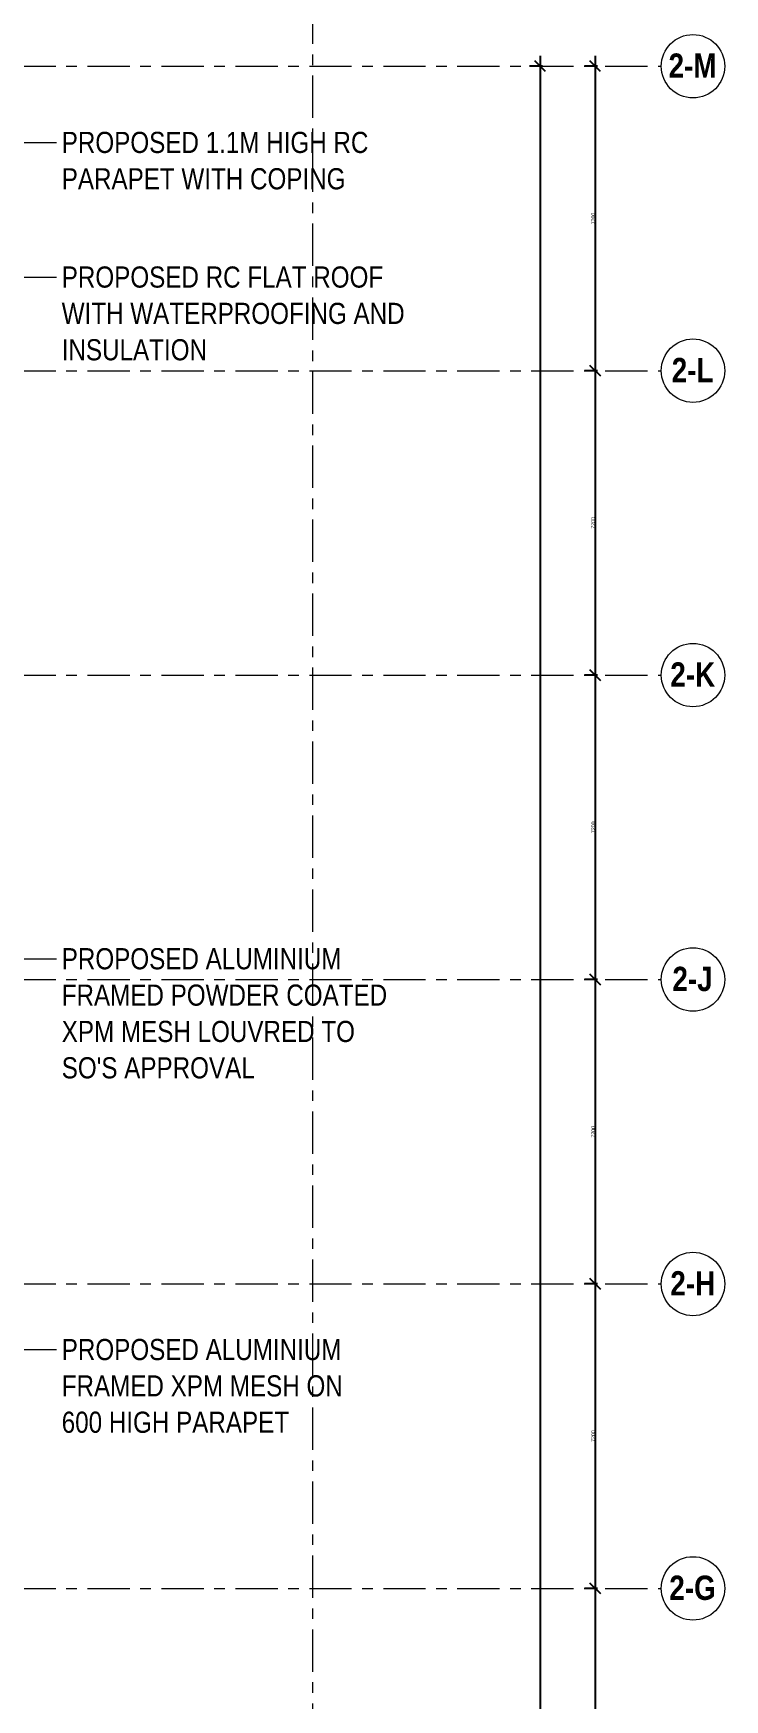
# Model space of a CAD drawing. Header units: millimetres. Extents: x -1834842 to 700335, y -490313101 to 518363.
# Drawn here: x -1183250 to -1166894, y 273738 to 313149 of the extents above; entities that cross this region are included whole.
import ezdxf

# ---------------------------------------------------------------- set-up
doc = ezdxf.new("R2010")
doc.units = ezdxf.units.MM
doc.header["$LTSCALE"] = 0.5
doc.header["$PDMODE"] = 3
doc.linetypes.add('IDA - Grid Line', pattern=[3500, 2000, -500, 500, -500])
doc.layers.get('0').update_dxf_attribs({"color": 8})
doc.layers.get('Defpoints').update_dxf_attribs({"color": 8})
doc.layers.add('0-LOWER ROOF', color=7, linetype='Continuous')
for name, color, linetype, lineweight in [('A-_ANOT----_D', 7, 'Continuous', 9), ('A-_ANOTTEXT_T', 7, 'Continuous', 9), ('S-_ANOTGRID_E', 7, 'Continuous', 9)]:
    doc.layers.add(name, color=color, linetype=linetype, lineweight=lineweight)
doc.layers.add('S-_ANOTGRID_E-1', color=9, linetype='IDA - Grid Line', lineweight=9, true_color=0x808080)
doc.styles.add('Arial Narrow_1', font='ARIALN.TTF', dxfattribs={"height": 90})
doc.styles.add('Arial Narrow_B', font='ARIALNB.TTF', dxfattribs={"height": 230})
doc.dimstyles.new('IDA_-_Arial_-_2_5mm_-_Black_-_Diagonal', dxfattribs={"dimscale": 304.8, "dimtxt": 639.644359, "dimasz": 0.82021, "dimexe": 0.82021, "dimexo": 0.410105, "dimgap": 0, "dimtad": 1, "dimdec": 0, "dimzin": 0, "dimdsep": 46, "dimtxsty": 'Arial Narrow_1', "dimblk1": 'OBLIQUE', "dimblk2": 'OBLIQUE', "dimsah": 1, "dimcen": 0.09, "dimdle": 0.82021, "dimadec": 6, "dimazin": 0, "dimtfac": 1, "dimtdec": 4, "dimtix": 1, "dimtmove": 0, "dimatfit": 3, "dimfxl": 1, "dimtvp": 1, "dimtolj": 1, "dimtzin": 0, "dimarcsym": 2})

# ---------------------------------------------------------------- blocks, each defined once
blk = doc.blocks.new('Grid - 3_0mm Dia-3628821-BLK 2 LOWER ROOF PLAN')
at = {"layer": 'S-_ANOTGRID_E', "color": 8}
blk.add_circle((0, 0), 3, dxfattribs=at)
blk = doc.blocks.new('_Oblique')
at = {"color": 0, "linetype": 'ByBlock', "lineweight": -2}
blk.add_line((-0.5, -0.5), (0.5, 0.5), dxfattribs=at)
blk = doc.blocks.new('*D714')
at = {"layer": 'A-_ANOT----_D', "color": 0, "lineweight": -2, "transparency": 16777216}
for p, q in [((-6901, -38502), (-6901, -46202)), ((-6849, -38752), (-7151, -38752)), ((-6849, -45952), (-7151, -45952))]:
    blk.add_line(p, q, dxfattribs=at)
at = {"layer": 'Defpoints', "color": 0, "transparency": 16777216}
for p in [(-6724, -38752), (-6901, -45952), (-6724, -45952)]:
    blk.add_point(p, dxfattribs=at)
at = {"layer": 'A-_ANOT----_D', "color": 0, "lineweight": -2, "transparency": 16777216, "xscale": 249.9999999999999, "yscale": 249.9999999999999, "zscale": 249.9999999999999}
for p, rotation in [((-6901, -38752), 90), ((-6901, -45952), 270)]:
    blk.add_blockref('_Oblique', p, dxfattribs=dict(at, rotation=rotation))
at = {"layer": 'A-_ANOT----_D', "color": 0, "transparency": 16777216, "insert": (-6947, -42352), "char_height": 90, "attachment_point": 5, "rotation": 90, "style": 'Arial Narrow_1'}
blk.add_mtext('\\A1;7200', dxfattribs=at)
blk = doc.blocks.new('*D715')
at = {"layer": 'A-_ANOT----_D', "color": 0, "lineweight": -2, "transparency": 16777216}
for p, q in [((-6901, -45702), (-6901, -53402)), ((-6849, -45952), (-7151, -45952)), ((-6849, -53152), (-7151, -53152))]:
    blk.add_line(p, q, dxfattribs=at)
at = {"layer": 'Defpoints', "color": 0, "transparency": 16777216}
for p in [(-6724, -45952), (-6901, -53152), (-6724, -53152)]:
    blk.add_point(p, dxfattribs=at)
at = {"layer": 'A-_ANOT----_D', "color": 0, "lineweight": -2, "transparency": 16777216, "xscale": 249.9999999999999, "yscale": 249.9999999999999, "zscale": 249.9999999999999}
for p, rotation in [((-6901, -45952), 90), ((-6901, -53152), 270)]:
    blk.add_blockref('_Oblique', p, dxfattribs=dict(at, rotation=rotation))
at = {"layer": 'A-_ANOT----_D', "color": 0, "transparency": 16777216, "insert": (-6947, -49552), "char_height": 90, "attachment_point": 5, "rotation": 90, "style": 'Arial Narrow_1'}
blk.add_mtext('\\A1;7200', dxfattribs=at)
blk = doc.blocks.new('*D716')
at = {"layer": 'A-_ANOT----_D', "color": 0, "lineweight": -2, "transparency": 16777216}
for p, q in [((-6849, -53152), (-7151, -53152)), ((-6901, -52902), (-6901, -60602)), ((-6849, -60352), (-7151, -60352))]:
    blk.add_line(p, q, dxfattribs=at)
at = {"layer": 'Defpoints', "color": 0, "transparency": 16777216}
for p in [(-6724, -53152), (-6901, -60352), (-6724, -60352)]:
    blk.add_point(p, dxfattribs=at)
at = {"layer": 'A-_ANOT----_D', "color": 0, "lineweight": -2, "transparency": 16777216, "xscale": 249.9999999999999, "yscale": 249.9999999999999, "zscale": 249.9999999999999}
for p, rotation in [((-6901, -53152), 90), ((-6901, -60352), 270)]:
    blk.add_blockref('_Oblique', p, dxfattribs=dict(at, rotation=rotation))
at = {"layer": 'A-_ANOT----_D', "color": 0, "transparency": 16777216, "insert": (-6947, -56752), "char_height": 90, "attachment_point": 5, "rotation": 90, "style": 'Arial Narrow_1'}
blk.add_mtext('\\A1;7200', dxfattribs=at)
blk = doc.blocks.new('*D717')
at = {"layer": 'A-_ANOT----_D', "color": 0, "lineweight": -2, "transparency": 16777216}
for p, q in [((-6901, -60102), (-6901, -67802)), ((-6849, -60352), (-7151, -60352)), ((-6849, -67552), (-7151, -67552))]:
    blk.add_line(p, q, dxfattribs=at)
at = {"layer": 'Defpoints', "color": 0, "transparency": 16777216}
for p in [(-6724, -60352), (-6901, -67552), (-6724, -67552)]:
    blk.add_point(p, dxfattribs=at)
at = {"layer": 'A-_ANOT----_D', "color": 0, "lineweight": -2, "transparency": 16777216, "xscale": 249.9999999999999, "yscale": 249.9999999999999, "zscale": 249.9999999999999}
for p, rotation in [((-6901, -60352), 90), ((-6901, -67552), 270)]:
    blk.add_blockref('_Oblique', p, dxfattribs=dict(at, rotation=rotation))
at = {"layer": 'A-_ANOT----_D', "color": 0, "transparency": 16777216, "insert": (-6947, -63952), "char_height": 90, "attachment_point": 5, "rotation": 90, "style": 'Arial Narrow_1'}
blk.add_mtext('\\A1;7200', dxfattribs=at)
blk = doc.blocks.new('*D718')
at = {"layer": 'A-_ANOT----_D', "color": 0, "lineweight": -2, "transparency": 16777216}
for p, q in [((-6901, -67302), (-6901, -75002)), ((-6849, -67552), (-7151, -67552)), ((-6849, -74752), (-7151, -74752))]:
    blk.add_line(p, q, dxfattribs=at)
at = {"layer": 'Defpoints', "color": 0, "transparency": 16777216}
for p in [(-6724, -67552), (-6901, -74752), (-6724, -74752)]:
    blk.add_point(p, dxfattribs=at)
at = {"layer": 'A-_ANOT----_D', "color": 0, "lineweight": -2, "transparency": 16777216, "xscale": 249.9999999999999, "yscale": 249.9999999999999, "zscale": 249.9999999999999}
for p, rotation in [((-6901, -67552), 90), ((-6901, -74752), 270)]:
    blk.add_blockref('_Oblique', p, dxfattribs=dict(at, rotation=rotation))
at = {"layer": 'A-_ANOT----_D', "color": 0, "transparency": 16777216, "insert": (-6947, -71152), "char_height": 90, "attachment_point": 5, "rotation": 90, "style": 'Arial Narrow_1'}
blk.add_mtext('\\A1;7200', dxfattribs=at)
blk = doc.blocks.new('*D719')
at = {"layer": 'A-_ANOT----_D', "color": 0, "lineweight": -2, "transparency": 16777216}
for p, q in [((-6849, -74752), (-7151, -74752)), ((-6901, -74502), (-6901, -82202)), ((-6849, -81952), (-7151, -81952))]:
    blk.add_line(p, q, dxfattribs=at)
at = {"layer": 'Defpoints', "color": 0, "transparency": 16777216}
for p in [(-6724, -74752), (-6901, -81952), (-6724, -81952)]:
    blk.add_point(p, dxfattribs=at)
at = {"layer": 'A-_ANOT----_D', "color": 0, "lineweight": -2, "transparency": 16777216, "xscale": 249.9999999999999, "yscale": 249.9999999999999, "zscale": 249.9999999999999}
for p, rotation in [((-6901, -74752), 90), ((-6901, -81952), 270)]:
    blk.add_blockref('_Oblique', p, dxfattribs=dict(at, rotation=rotation))
at = {"layer": 'A-_ANOT----_D', "color": 0, "transparency": 16777216, "insert": (-6947, -78352), "char_height": 90, "attachment_point": 5, "rotation": 90, "style": 'Arial Narrow_1'}
blk.add_mtext('\\A1;7200', dxfattribs=at)
blk = doc.blocks.new('*D725')
at = {"layer": 'A-_ANOT----_D', "color": 0, "lineweight": -2, "transparency": 16777216}
for p, q in [((-8201, -38502), (-8201, -118202)), ((-8149, -38752), (-8451, -38752)), ((-8149, -117952), (-8451, -117952))]:
    blk.add_line(p, q, dxfattribs=at)
at = {"layer": 'Defpoints', "color": 0, "transparency": 16777216}
for p in [(-8024, -38752), (-8201, -117952), (-8024, -117952)]:
    blk.add_point(p, dxfattribs=at)
at = {"layer": 'A-_ANOT----_D', "color": 0, "lineweight": -2, "transparency": 16777216, "xscale": 249.9999999999999, "yscale": 249.9999999999999, "zscale": 249.9999999999999}
for p, rotation in [((-8201, -38752), 90), ((-8201, -117952), 270)]:
    blk.add_blockref('_Oblique', p, dxfattribs=dict(at, rotation=rotation))
at = {"layer": 'A-_ANOT----_D', "color": 0, "transparency": 16777216, "insert": (-8247, -78352), "char_height": 90, "attachment_point": 5, "rotation": 90, "style": 'Arial Narrow_1'}
blk.add_mtext('\\A1;79200', dxfattribs=at)
blk = doc.blocks.new('BLK2-LOWER ROOF')
at = {"layer": 'A-_ANOTTEXT_T', "color": 8}
for p, q in [((-34959.9, -40553.3), (-19645.6, -40553.3)), ((-39465.8, -43737.3), (-19645.6, -43737.3)), ((-27828, -59860.1), (-19645.6, -59860.1)), ((-36149, -69102.8), (-19645.6, -69102.8))]:
    blk.add_line(p, q, dxfattribs=at)
at = {"layer": 'S-_ANOTGRID_E-1', "color": 8}
for p, q in [((-13589.8, -19724.1), (-13589.8, -122559.3)), ((-52161.9, -38752.4), (-5336.8, -38752.4)), ((-52161.9, -45952.4), (-5336.8, -45952.4)), ((-52161.9, -53152.4), (-5336.8, -53152.4)), ((-52161.9, -60352.4), (-5336.8, -60352.4)), ((-52161.9, -67552.4), (-5336.8, -67552.4)), ((-52161.9, -74752.4), (-5336.8, -74752.4))]:
    blk.add_line(p, q, dxfattribs=at)
at = {"layer": 'S-_ANOTGRID_E', "color": 8, "xscale": 249.9999999999999, "yscale": 249.9999999999999, "zscale": 249.9999999999999, "rotation": 269.9999999999989}
for p in [(-4586.8, -38752.4), (-4586.8, -45952.4), (-4586.8, -53152.4), (-4586.8, -60352.4), (-4586.8, -67552.4), (-4586.8, -74752.4)]:
    blk.add_blockref('Grid - 3_0mm Dia-3628821-BLK 2 LOWER ROOF PLAN', p, dxfattribs=at)
at = {"layer": 'A-_ANOTTEXT_T', "color": 8, "char_height": 500, "attachment_point": 1, "style": 'Arial Narrow_1'}
for s, insert, width in [('PROPOSED 1.1M HIGH RC ', (-19520.6, -40303.3), 9018.984), ('PARAPET WITH COPING', (-19520.6, -41163.2), 8317.508), ('PROPOSED RC FLAT ROOF ', (-19520.6, -43487.3), 9600.208), ('WITH WATERPROOFING AND ', (-19520.6, -44347.2), 10201.473), ('INSULATION', (-19520.6, -45207.1), 4248.944), ('PROPOSED ALUMINIUM ', (-19520.6, -59610.1), 8357.592), ('FRAMED POWDER COATED ', (-19520.6, -60470), 9700.419), ('XPM MESH LOUVRED TO ', (-19520.6, -61329.9), 8778.478), ("SO'S APPROVAL", (-19520.6, -62189.8), 5691.981), ('PROPOSED ALUMINIUM ', (-19520.6, -68852.8), 8357.592), ('FRAMED XPM MESH ON ', (-19520.6, -69712.7), 8417.719), ('600 HIGH PARAPET', (-19520.6, -70572.6), 6694.091)]:
    blk.add_mtext(s, dxfattribs=dict(at, insert=insert, width=width))
at = {"layer": 'S-_ANOTGRID_E', "color": 8, "char_height": 575, "attachment_point": 1, "style": 'Arial Narrow_B'}
for s, insert, width in [('2-M', (-5164.5, -38450), 1362.869), ('2-L', (-5089.5, -45650), 1182.489), ('2-K', (-5123.2, -52850), 1262.658), ('2-J', (-5073.2, -60050), 1142.405), ('2-H', (-5123.2, -67250), 1262.658), ('2-G', (-5147, -74450), 1322.784)]:
    blk.add_mtext(s, dxfattribs=dict(at, insert=insert, width=width))
at = {"layer": 'A-_ANOT----_D', "color": 8}
for base, p1, p2, override, picture, middle in [((-8200.8, -117952.4), (-8024, -38752.4), (-8024, -117952.4), {"dimpost": '<>', "dimfxl": 79200}, '*D725', (-8246.7, -78352.4)), ((-6900.8, -45952.4), (-6724, -38752.4), (-6724, -45952.4), {"dimpost": '<>', "dimfxl": 7200}, '*D714', (-6946.7, -42352.4)), ((-6900.8, -53152.4), (-6724, -45952.4), (-6724, -53152.4), {"dimpost": '<>', "dimfxl": 7200}, '*D715', (-6946.7, -49552.4)), ((-6900.8, -60352.4), (-6724, -53152.4), (-6724, -60352.4), {"dimpost": '<>', "dimfxl": 7200}, '*D716', (-6946.7, -56752.4)), ((-6900.8, -67552.4), (-6724, -60352.4), (-6724, -67552.4), {"dimpost": '<>', "dimfxl": 7200}, '*D717', (-6946.7, -63952.4)), ((-6900.8, -74752.4), (-6724, -67552.4), (-6724, -74752.4), {"dimpost": '<>', "dimfxl": 7200}, '*D718', (-6946.7, -71152.4)), ((-6900.8, -81952.4), (-6724, -74752.4), (-6724, -81952.4), {"dimpost": '<>', "dimfxl": 7200}, '*D719', (-6946.7, -78352.4))]:
    dim = blk.add_linear_dim(base=base, p1=p1, p2=p2, angle=90, dimstyle='IDA_-_Arial_-_2_5mm_-_Black_-_Diagonal', override=override, dxfattribs=at)
    dim.commit()
    dim.dimension.update_dxf_attribs({"geometry": picture, "text_midpoint": middle})

msp = doc.modelspace()

# ---------------------------------------------------------------- block references
at = {"layer": '0-LOWER ROOF', "color": 6}
msp.add_blockref('BLK2-LOWER ROOF', (-1163057, 351122), dxfattribs=at)

doc.saveas('drawing.dxf')
